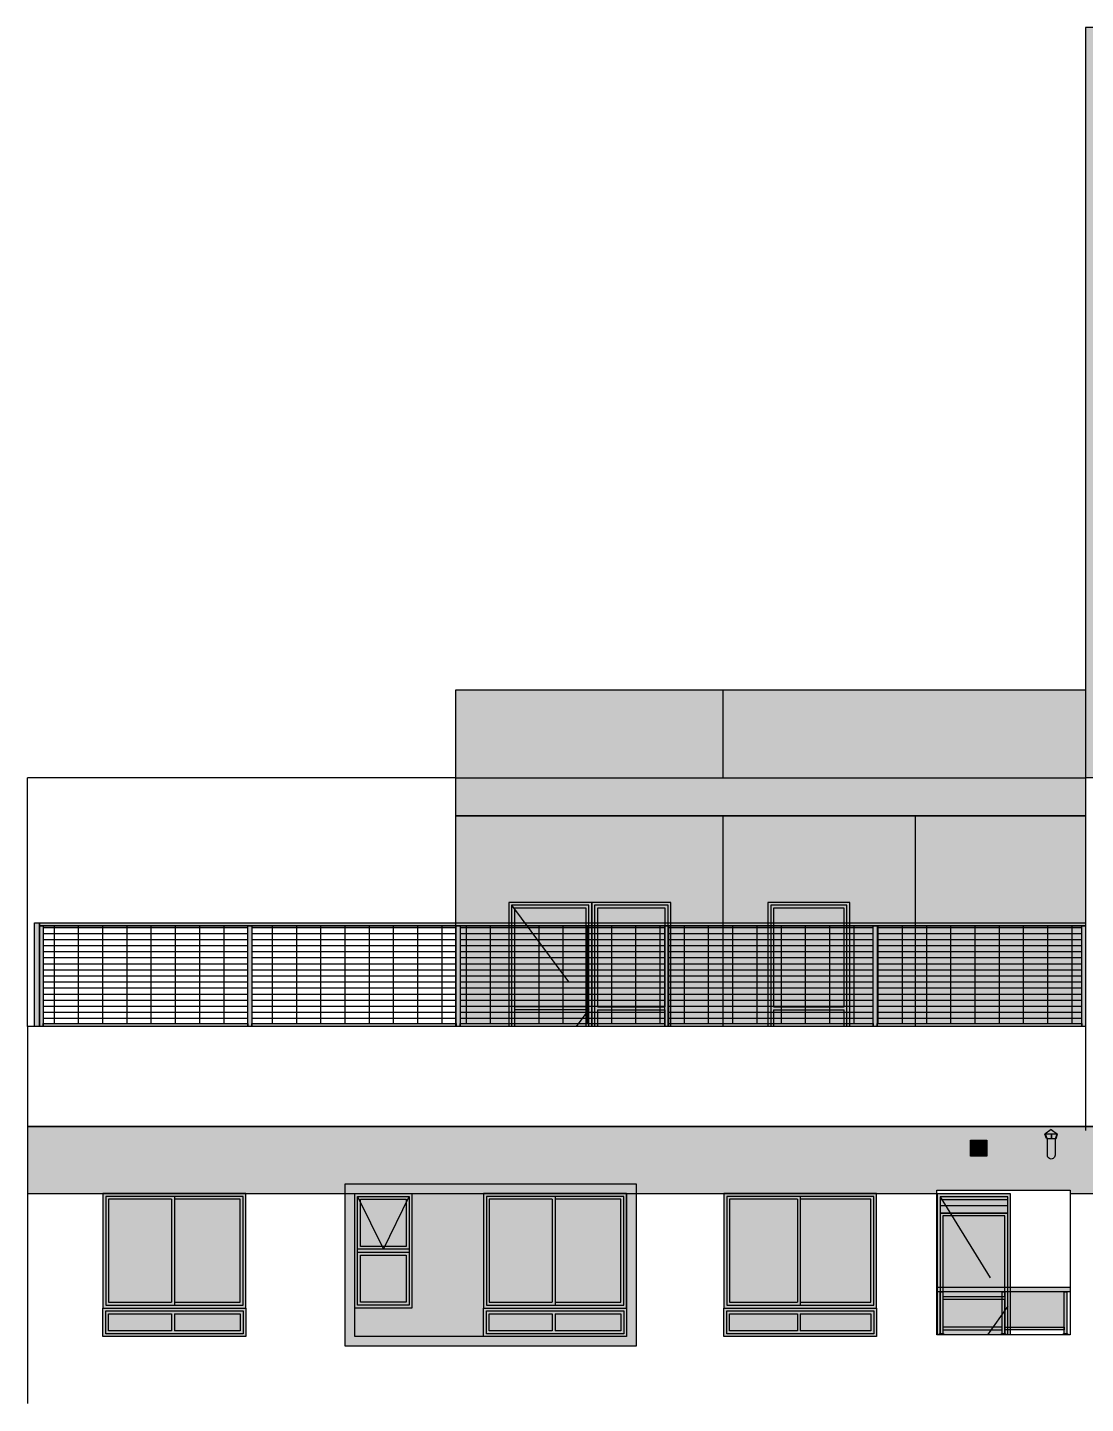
# Model space of a CAD drawing. Header units: metres. Extents: x -9138 to -7768, y 20 to 184.
# Drawn here: x -8789.66 to -8778.57, y 87.98 to 102.4 of the extents above; entities that cross this region are included whole.
import ezdxf
from ezdxf.xclip import XClip

# ---------------------------------------------------------------- set-up
doc = ezdxf.new("R2010")
doc.units = ezdxf.units.M
doc.header["$XCLIPFRAME"] = 0
doc.linetypes.add('CTE ELEV$0$DASHEDX2', pattern=[1.5, 1, -0.5])
for name, color, linetype in [('ARQ-DIM EMBASAM', 2, 'Continuous'), ('CTE ELEV$0$ARQ- FRISO', 7, 'Continuous'), ('CTE ELEV$0$ARQ-AUX', 7, 'Continuous'), ('CTE ELEV$0$ARQ-AUX1', 1, 'Continuous'), ('CTE ELEV$0$ARQ-AUX2', 2, 'Continuous'), ('CTE ELEV$0$ARQ-AUX3', 3, 'Continuous'), ('CTE ELEV$0$ARQ-CAX', 1, 'Continuous'), ('CTE ELEV$0$ARQ-PRJ', 7, 'CTE ELEV$0$DASHEDX2')]:
    doc.layers.add(name, color=color, linetype=linetype)
for name, color, linetype, true_color in [('CTE ELEV$0$COR CINZA FECHADO', 7, 'Continuous', 0x56534e), ('CTE ELEV$0$COR PLATINA', 7, 'Continuous', 0xa1a6a3), ('CTE ELEV$0$COR-CAIX', 7, 'Continuous', 0x45494e)]:
    doc.layers.add(name, color=color, linetype=linetype, true_color=true_color)

# ---------------------------------------------------------------- blocks, each defined once
blk = doc.blocks.new('CTE ELEV$0$V J 150x120')
at = {"layer": 'CTE ELEV$0$COR-CAIX'}
h = blk.add_hatch(color=256, dxfattribs=at)
h.dxf.hatch_style = 1
h.paths.add_polyline_path([(1.499999999999773, 1.19999999496485), (0, 1.19999999496485), (0, 0), (1.499999999999773, 0)])
h = blk.add_hatch(color=254, dxfattribs=at)
h.dxf.hatch_style = 1
h.paths.add_polyline_path([(0.7200000000000273, 1.139999994964848), (0.05999999999994543, 1.139999994964848), (0.05999999999994543, 0.06000000000000227), (0.7200000000000273, 0.06000000000000227)])
h.paths.add_polyline_path([(0.75, 0.06000000000000233), (1.439999999999827, 0.06000000000000222), (1.439999999999827, 1.139999994964848), (0.75, 1.139999994964848)])
for points in [[(1.499999999999773, 1.19999999496485), (0, 1.19999999496485), (0, 0), (1.499999999999773, 0)], [(1.470000000000027, 1.169999994964849), (0.02999999999974534, 1.169999994964849), (0.02999999999974534, 0.03000000000000114), (1.470000000000027, 0.03000000000000114)]]:
    blk.add_lwpolyline(points, close=True)
for points in [[(0.75, 1.169999994964849), (0.75, 0.03000000000000114)], [(0.7200000000000273, 1.139999994964848), (0.05999999999994543, 1.139999994964848), (0.05999999999994543, 0.06000000000000227), (0.7200000000000273, 0.06000000000000227)], [(0.7200000000000273, 1.139999994964848), (0.7200000000000273, 0.06000000000000227)], [(0.75, 0.06000000000000227), (1.439999999999827, 0.06000000000000227), (1.439999999999827, 1.139999994964848), (0.75, 1.139999994964848)]]:
    blk.add_lwpolyline(points)
blk = doc.blocks.new('CTE ELEV$0$V J 80x60')
at = {"layer": 'CTE ELEV$0$COR-CAIX'}
h = blk.add_hatch(color=256, dxfattribs=at)
h.dxf.hatch_style = 1
h.paths.add_polyline_path([(-1.165975760386573e-09, 1.199999998369988), (0.5999999927168993, 1.199999998369988), (0.5999999927168993, -1.629812729220248e-09), (-1.165975760386573e-09, -1.629812729220248e-09)])
h = blk.add_hatch(color=254, dxfattribs=at)
h.dxf.hatch_style = 1
h.paths.add_polyline_path([(0.5399999927169539, 0.5549999983698871), (0.05999999883419704, 0.5549999983698871), (0.05999999883419704, 0.0599999983701611), (0.5399999927169539, 0.0599999983701611)])
h.paths.add_polyline_path([(0.05999999883419704, 1.108333331004395), (0.05999999883419704, 0.644999998370317), (0.2854054013463041, 0.6449999983703169)], flags=17)
h.paths.add_polyline_path([(0.5399999927169539, 1.108333331004811), (0.5399999927169539, 1.139999998369986), (0.05999999883419704, 1.139999998369986), (0.05999999883419704, 1.108333331004395), (0.2854054013463041, 0.644999998370317), (0.3145945902048345, 0.6449999983703169)])
h.paths.add_polyline_path([(0.5399999927169539, 1.108333331004811), (0.3145945902048345, 0.644999998370317), (0.5399999927169539, 0.6449999983703169)], flags=17)
at = {"layer": 'CTE ELEV$0$ARQ-CAX', "flags": 128}
for points in [[(-1.165975760386573e-09, 1.199999998369988), (0.5999999927168993, 1.199999998369988), (0.5999999927168993, -1.629812729220248e-09), (-1.165975760386573e-09, -1.629812729220248e-09)], [(0.02999999883422433, 1.169999998369959), (0.5699999927169266, 1.169999998369959), (0.5699999927169266, 0.6149999983703441), (0.02999999883422433, 0.6149999983703441)], [(0.02999999883399695, 1.169999998369959), (0.5699999927169266, 1.169999998369959), (0.5699999927169266, 0.02999999837018841), (0.02999999883399695, 0.02999999837018841)], [(0.05999999883419704, 1.139999998369986), (0.5399999927169539, 1.139999998369986), (0.5399999927169539, 0.6449999983703169), (0.05999999883419704, 0.6449999983703169)], [(0.02999999883422433, 0.5849999983698598), (0.5699999927169266, 0.5849999983698598), (0.5699999927169266, 0.02999999837018841), (0.02999999883422433, 0.02999999837018841)], [(0.05999999883419704, 0.5549999983698871), (0.5399999927169539, 0.5549999983698871), (0.5399999927169539, 0.05999999837016112), (0.05999999883419704, 0.05999999837016112)]]:
    blk.add_lwpolyline(points, close=True, dxfattribs=at)
at = {"layer": 'CTE ELEV$0$ARQ-PRJ'}
blk.add_lwpolyline([(0.02999999883399695, 1.169999998369959), (0.2999999957755755, 0.6149999983703441), (0.5699999927169266, 1.169999998369959)], dxfattribs=at)
blk = doc.blocks.new('CTE ELEV$0$V P 80x220')
at = {"layer": 'CTE ELEV$0$ARQ-CAX'}
h = blk.add_hatch(dxfattribs=at)
h.set_pattern_fill('LINE', scale=0.02)
h.set_pattern_definition([(0, (0.7400407849635293, 2.169163100299187), (0, 0.0635), [])])
h.paths.add_polyline_path([(0.7400407911631108, 2.144949789303585), (0.02999849440722019, 2.144949107169002), (0.02999848566307151, 1.999949036142695), (0.7400407824189621, 1.999949860329835)])
h.paths.add_polyline_path([(0.7100407453911117, 0.1999555789822711), (0.05999299462339636, 0.1999482358424149), (0.05999307376919205, 0.02994369828709864), (0.7100408245369074, 0.02995089937439843)])
at = {"layer": 'CTE ELEV$0$COR-CAIX'}
h = blk.add_hatch(color=256, dxfattribs=at)
h.dxf.hatch_style = 1
h.paths.add_polyline_path([(0.769999870483506, -5.273226992130731e-05), (0.7699998704832787, 2.17494789076183), (0, 2.174949215283748), (0, 0)])
h = blk.add_hatch(color=254, dxfattribs=at)
h.dxf.hatch_style = 1
h.paths.add_polyline_path([(0.710040784963784, 1.944950380256748), (0.154021862521787, 1.944951513194523), (0.6780285646396669, 1.099947808699445), (0.7100407849640114, 1.099947735842511)])
h.paths.add_polyline_path([(0.154021862521787, 1.944951513194523), (0.05999697641482271, 1.944951704778552), (0.05999697641482277, 1.099949215283749), (0.6780285646396669, 1.099947808699445)])
h.paths.add_polyline_path([(0.7100407849640114, 0.9576991504390304), (0.7100407849640114, 1.048325482775265), (0.6966322975776743, 1.069947766359305), (0.05993953487359249, 1.069949215403971), (0.05998606635262183, 0.2299508745778374), (0.1932827310059605, 0.229950911856728)])
h.paths.add_polyline_path([(0.7100407849640114, 0.9576991504390303), (0.1932827310059605, 0.229950911856728), (0.7100407849640114, 0.2299510563777274)], flags=17)
at = {"layer": 'CTE ELEV$0$ARQ-CAX'}
for points in [[(0.769999870483506, -5.273226992130731e-05), (0.7699998704832787, 2.17494789076183), (0, 2.174949215283748), (0, 0)], [(0.7400407849635293, 2.144949539136251), (0.02999848820763873, 2.144949357336332), (0.02999848820763873, 1.97494935733632), (0.7400407849635293, 1.97494953913621)]]:
    blk.add_lwpolyline(points, close=True, dxfattribs=at)
for points in [[(0.7400407849642114, -5.273226992130731e-05), (0.7400407849637567, 1.974948785975349), (0.02999848820763873, 1.97495011049721), (0.02999848820763873, -1.51183053276327e-06)], [(0.7100407849640114, 1.09994789088231), (0.710040784963784, 1.944950380256748), (0.05999697641482271, 1.944951704778552), (0.05999697641482271, 1.099949215283749)], [(0.05993953487359249, 1.069949215403971), (0.05999880462081819, -3.650254399190089e-06)], [(0.7100407849640114, 1.069947735843021), (0.05993953487359249, 1.069949215403971)], [(0.05999697641482271, 1.099949215283749), (0.7100407849640114, 1.099947735842511)], [(0.7100407849640114, -4.910019444537284e-05), (0.7100407849640114, 1.06994789088211)], [(0.7100407849640114, 0.2299510563777272), (0.05998535251274006, 0.2299508745776375)], [(0.05998718681644277, 0.199951817210744), (0.7100407849640114, 0.1999519990106631)], [(0.059996972974659, 0.02995194118949485), (0.7100407849640114, 0.02994632509731332)], [(0, -5.078471625097336e-05), (0.769999870483506, -5.273226992130731e-05)]]:
    blk.add_lwpolyline(points, dxfattribs=at)
at = {"layer": 'CTE ELEV$0$ARQ-PRJ'}
blk.add_lwpolyline([(0.02999848820763873, 2.144949357336332), (0.7400407849639841, 0.9999480268527137), (0.02996351943511399, -5.086099804429978e-05)], dxfattribs=at)
blk = doc.blocks.new('CTE ELEV$0$V BAND INF 150x40')
at = {"layer": 'CTE ELEV$0$COR-CAIX'}
h = blk.add_hatch(color=256, dxfattribs=at)
h.dxf.hatch_style = 1
h.paths.add_polyline_path([(0, 0), (1.499999999999773, 0), (1.499999999999773, -0.3000000000000004), (0, -0.3000000000000004)])
h = blk.add_hatch(color=254, dxfattribs=at)
h.dxf.hatch_style = 1
h.paths.add_polyline_path([(0.7200000000000273, -0.2399999999999999), (0.7200000000000273, -0.0600000000000005), (0.06000000000000227, -0.0600000000000005), (0.06000000000000227, -0.2399999999999999)])
h.paths.add_polyline_path([(0.75, -0.2399999999999999), (1.43999999999977, -0.2399999999999999), (1.43999999999977, -0.06000000000000051), (0.75, -0.06000000000000048)])
at = {"layer": 'CTE ELEV$0$ARQ-CAX'}
for points in [[(0, 0), (1.499999999999773, 0), (1.499999999999773, -0.3000000000000004), (0, -0.3000000000000004)], [(0.03000000000000114, -0.03000000000000025), (1.469999999999771, -0.03000000000000025), (1.469999999999771, -0.2700000000000001), (0.03000000000000114, -0.2700000000000001)]]:
    blk.add_lwpolyline(points, close=True, dxfattribs=at)
for points in [[(0.7200000000000273, -0.2399999999999999), (0.06000000000000227, -0.2399999999999999), (0.06000000000000227, -0.0600000000000005), (0.7200000000000273, -0.0600000000000005)], [(0.7200000000000273, -0.0600000000000005), (0.7200000000000273, -0.2399999999999999)], [(0.75, -0.0600000000000005), (1.43999999999977, -0.0600000000000005), (1.43999999999977, -0.2399999999999999), (0.75, -0.2399999999999999)], [(0.75, -0.0600000000000005), (0.75, -0.2399999999999999)]]:
    blk.add_lwpolyline(points, dxfattribs=at)
blk = doc.blocks.new('CTE ELEV$0$V J 160x120')
at = {"layer": 'CTE ELEV$0$COR-CAIX'}
h = blk.add_hatch(color=256, dxfattribs=at)
h.dxf.hatch_style = 1
h.paths.add_polyline_path([(1.599999999999774, 1.199999994964849), (0, 1.199999994964849), (0, 0), (1.599999999999774, 0)])
h = blk.add_hatch(color=254, dxfattribs=at)
h.dxf.hatch_style = 1
h.paths.add_polyline_path([(0.770000000000028, 1.139999994964847), (0.05999999999994543, 1.139999994964847), (0.05999999999994543, 0.06000000000000227), (0.770000000000028, 0.06000000000000227)])
h.paths.add_polyline_path([(1.539999999999829, 1.139999994964847), (0.8000000000000007, 1.139999994964847), (0.8000000000000007, 0.06000000000000227), (1.539999999999828, 0.06000000000000227)])
at = {"layer": 'CTE ELEV$0$ARQ-CAX'}
for points in [[(1.599999999999774, 1.199999994964849), (0, 1.199999994964849), (0, 0), (1.599999999999774, 0)], [(1.570000000000029, 1.169999994964848), (0.02999999999974534, 1.169999994964848), (0.02999999999974534, 0.03000000000000114), (1.570000000000029, 0.03000000000000114)]]:
    blk.add_lwpolyline(points, close=True, dxfattribs=at)
for points in [[(0.8000000000000007, 1.169999994964848), (0.8000000000000007, 0.03000000000000114)], [(0.770000000000028, 1.139999994964847), (0.05999999999994543, 1.139999994964847), (0.05999999999994543, 0.06000000000000227), (0.770000000000028, 0.06000000000000227)], [(0.770000000000028, 1.139999994964847), (0.770000000000028, 0.06000000000000227)], [(0.8000000000000007, 0.06000000000000227), (1.539999999999829, 0.06000000000000227), (1.539999999999829, 1.139999994964847), (0.8000000000000007, 1.139999994964847)]]:
    blk.add_lwpolyline(points, dxfattribs=at)
blk = doc.blocks.new('CTE ELEV$0$V BAND INF 160x40')
at = {"layer": 'CTE ELEV$0$COR-CAIX'}
h = blk.add_hatch(color=256, dxfattribs=at)
h.dxf.hatch_style = 1
h.paths.add_polyline_path([(0, 0), (1.599999999999774, 0), (1.599999999999774, -0.3000000000000004), (0, -0.3000000000000004)])
h = blk.add_hatch(color=254, dxfattribs=at)
h.dxf.hatch_style = 1
h.paths.add_polyline_path([(0.770000000000028, -0.2399999999999999), (0.770000000000028, -0.06000000000000048), (0.06000000000000233, -0.0600000000000005), (0.06000000000000233, -0.2399999999999999)])
h.paths.add_polyline_path([(1.539999999999772, -0.2399999999999999), (1.539999999999772, -0.06000000000000048), (0.8000000000000007, -0.06000000000000051), (0.8000000000000007, -0.2399999999999999)])
at = {"layer": 'CTE ELEV$0$ARQ-CAX'}
for points in [[(0, 0), (1.599999999999774, 0), (1.599999999999774, -0.3000000000000004), (0, -0.3000000000000004)], [(0.03000000000000114, -0.03000000000000025), (1.569999999999773, -0.03000000000000025), (1.569999999999773, -0.2700000000000001), (0.03000000000000114, -0.2700000000000001)]]:
    blk.add_lwpolyline(points, close=True, dxfattribs=at)
for points in [[(0.770000000000028, -0.2399999999999999), (0.06000000000000227, -0.2399999999999999), (0.06000000000000227, -0.0600000000000005), (0.770000000000028, -0.0600000000000005)], [(0.770000000000028, -0.0600000000000005), (0.770000000000028, -0.2399999999999999)], [(0.8000000000000007, -0.0600000000000005), (1.539999999999772, -0.0600000000000005), (1.539999999999772, -0.2399999999999999), (0.8000000000000007, -0.2399999999999999)], [(0.8000000000000007, -0.0600000000000005), (0.8000000000000007, -0.2399999999999999)]]:
    blk.add_lwpolyline(points, dxfattribs=at)
blk = doc.blocks.new('CTE ELEV$0$v grd 156')
at = {"layer": 'CTE ELEV$0$COR-CAIX'}
h = blk.add_hatch(color=256, dxfattribs=at)
h.dxf.hatch_style = 1
h.paths.add_polyline_path([(-0.7150096908767286, 0.07998857673908688), (-1.335019388859774, 0.07998857673908698), (-1.335019388859774, 0.04998857673908762), (-0.7150096908767286, 0.04998857673908752)])
h.paths.add_polyline_path([(-0.7250096944328902, 0.009988604988179703), (-0.6750096944328902, 0.009988604988179703), (-0.6750096944328902, -1.139501182029733e-05), (-0.7250096944328902, -1.139501182029733e-05)])
h.paths.add_polyline_path([(-0.7150096908767286, 0.4499885914519401), (-0.6850096979890526, 0.4499885914519401), (-0.6850096979890526, 0.009988604988179703), (-0.7150096908767286, 0.009988604988179703)])
h.paths.add_polyline_path([(-1.375019392427948, 0.009988591451938186), (-1.325019392427948, 0.009988591451938186), (-1.325019392427948, -1.140854806181389e-05), (-1.375019392427948, -1.140854806181389e-05)])
h.paths.add_polyline_path([(-0.07500000356216943, 0.009988591451938303), (-0.02500000356216944, 0.009988591451938303), (-0.02500000356216944, -1.140854806169767e-05), (-0.07500000356216943, -1.140854806169767e-05)])
h.paths.add_polyline_path([(-0.6850096979890526, 0.07998857673908688), (-0.06500000000600742, 0.07998857673908698), (-0.06500000000600742, 0.04998857673908762), (-0.6850096979890526, 0.04998857673908752)])
h.paths.add_polyline_path([(-0.06500000000600745, 0.4499885914519402), (-0.03500000711833148, 0.4499885914519402), (-0.03500000711833146, 0.009988591451938303), (-0.06500000000600742, 0.009988591451938303)])
h.paths.add_polyline_path([(-1.365019388871786, 0.4499885779156986), (-1.33501939598411, 0.4499885779156986), (-1.33501939598411, 0.009988591451938186), (-1.365019388871786, 0.009988591451938186)])
h.paths.add_polyline_path([(-3.562169448301233e-09, 0.4999883255582065), (3.562169004212024e-09, 0.4499885914519402), (-1.40001939242795, 0.4499885914519401), (-1.400019399552288, 0.4999885914519384)])
at = {"layer": 'CTE ELEV$0$COR-CAIX', "transparency": 33554610}
h = blk.add_hatch(color=254, dxfattribs=at)
h.dxf.hatch_style = 1
h.paths.add_polyline_path([(-0.7150096908767286, 0.07998857673908685), (-0.7150096908767285, 0.4499885914519401), (-1.33501939598411, 0.4499885914519401), (-1.33501939598411, 0.07998857673908696)])
h.paths.add_polyline_path([(-0.6850096979890526, 0.07998857673908685), (-0.06500000000600714, 0.07998857673908699), (-0.06500000000600759, 0.4499885914519401), (-0.6850096979890526, 0.4499885914519401)])
at = {"ltscale": 0.05}
blk.add_lwpolyline([(-3.562169448301233e-09, 0.4999883255582065), (3.562169004212024e-09, 0.4499885914519402), (-1.40001939242795, 0.4499885914519401), (-1.400019399552288, 0.4999885914519384)], close=True, dxfattribs=at)
for points in [[(-1.365019388871786, 0.4499885779156986), (-1.33501939598411, 0.4499885779156986), (-1.33501939598411, 0.009988591451938186), (-1.365019388871786, 0.009988591451938186)], [(-0.7150096908767286, 0.4499885914519401), (-0.6850096979890526, 0.4499885914519401), (-0.6850096979890526, 0.009988604988179703), (-0.7150096908767286, 0.009988604988179703)], [(-0.06500000000600745, 0.4499885914519402), (-0.03500000711833148, 0.4499885914519402), (-0.03500000711833146, 0.009988591451938303), (-0.06500000000600742, 0.009988591451938303)], [(-1.375019392427948, 0.009988591451938186), (-1.325019392427948, 0.009988591451938186), (-1.325019392427948, -1.140854806181389e-05), (-1.375019392427948, -1.140854806181389e-05)], [(-0.7150096908767286, 0.07998857673908688), (-1.335019388859774, 0.07998857673908698), (-1.335019388859774, 0.04998857673908762), (-0.7150096908767286, 0.04998857673908752)], [(-0.7250096944328902, 0.009988604988179703), (-0.6750096944328902, 0.009988604988179703), (-0.6750096944328902, -1.139501182029733e-05), (-0.7250096944328902, -1.139501182029733e-05)], [(-0.6850096979890526, 0.07998857673908688), (-0.06500000000600742, 0.07998857673908698), (-0.06500000000600742, 0.04998857673908762), (-0.6850096979890526, 0.04998857673908752)], [(-0.07500000356216943, 0.009988591451938303), (-0.02500000356216944, 0.009988591451938303), (-0.02500000356216944, -1.140854806169767e-05), (-0.07500000356216943, -1.140854806169767e-05)]]:
    blk.add_lwpolyline(points, close=True)
blk = doc.blocks.new('CTE ELEV$0$V FR CHAPEU CHINES')
at = {"layer": 'CTE ELEV$0$ARQ-AUX'}
h = blk.add_hatch(color=8, dxfattribs=at)
h.dxf.hatch_style = 1
h.paths.add_polyline_path([(-0.009999999999990902, 0.2615019417494653), (-0.07699999999999818, 0.2115019417495107), (0.05700000000001637, 0.2115019417495107)])
h.paths.add_polyline_path([(0.03000000000001136, 0.1674075048937669), (-0.05000000000001138, 0.1674075048937669), (-0.05000000000001138, -0.01000000050763281, 1), (0.03000000000001136, -0.009999999697330952)])
h.paths.add_polyline_path([(-0.007499999999993179, 0.2115019417495107), (-0.01249999999998863, 0.2115019417495107), (-0.01249999999998863, 0.1674075048937669), (-0.007499999999993179, 0.1674075048937669)])
h.paths.add_polyline_path([(-0.07164127316178792, 0.2115019417495107), (-0.07699999999999818, 0.2115019417495107), (-0.0600000000000023, 0.1674075048937669), (-0.05464127316179203, 0.1674075048937669)])
h.paths.add_polyline_path([(0.05700000000001637, 0.2115019417495107), (0.05164127316180611, 0.2115019417495107), (0.03464127316181022, 0.1674075048937669), (0.04000000000002048, 0.1674075048937669)])
at = {"layer": 'CTE ELEV$0$ARQ-CAX'}
for p, q in [((0.04000000000002048, 0.1674075048937669), (-0.06000000000000229, 0.1674075048937669)), ((-0.05000000000001138, 0.1674075048937669), (-0.05000000000001137, -0.0100000016205469)), ((0.03000000000001137, -0.0100000016205469), (0.03000000000001136, 0.1674075048937669))]:
    blk.add_line(p, q, dxfattribs=at)
for points in [[(-0.009999999999990905, 0.2615019417494653), (-0.07699999999999818, 0.2115019417495107)], [(-0.06000000000000227, 0.1674075048937669), (-0.07699999999999818, 0.2115019417495107)], [(-0.05464127316179201, 0.1674075048937669), (-0.07164127316178792, 0.2115019417495107)], [(-0.009999999999990905, 0.2615019417494653), (0.05700000000001637, 0.2115019417495107)], [(0.0346412731618102, 0.1674075048937669), (0.05164127316180611, 0.2115019417495107)], [(0.04000000000002046, 0.1674075048937669), (0.05700000000001637, 0.2115019417495107)]]:
    blk.add_lwpolyline(points, dxfattribs=at)
at = {"layer": 'CTE ELEV$0$ARQ-CAX', "elevation": -0.0066782737750034}
for points in [[(-0.07699999999999818, 0.2115019417495107), (0.05700000000001637, 0.2115019417495107)], [(-0.01249999999998863, 0.2115019417495107), (-0.01249999999998863, 0.1674075048937669)], [(-0.007499999999993179, 0.2115019417495107), (-0.007499999999993179, 0.1674075048937669)]]:
    blk.add_lwpolyline(points, dxfattribs=at)
at = {"layer": 'CTE ELEV$0$ARQ-CAX'}
blk.add_arc((-0.009999999999999998, -0.01000000050763281), 0.04000000000001138, 179.999998405868, 2.321343878276061e-06, dxfattribs=at)
blk = doc.blocks.new('CTE ELEV$0$vp vento kit')
at = {"layer": 'CTE ELEV$0$ARQ-CAX', "transparency": 33554687}
h = blk.add_hatch(dxfattribs=at)
h.set_pattern_fill('LINE', scale=0.01)
h.set_pattern_definition([(0, (8794.04868885521, -68.7271093550549), (0, 0.03175), [])])
h.paths.add_polyline_path([(-0.1599999999998545, 0.1599999999999966), (-0.01000000000021828, 0.1599999999999966), (-0.01000000000021828, 0.01000000000000512), (-0.1599999999998545, 0.01000000000000512)])
at = {"layer": 'CTE ELEV$0$COR-CAIX', "transparency": 33554687}
h = blk.add_hatch(color=256, dxfattribs=at)
h.dxf.hatch_style = 1
h.paths.add_polyline_path([(-0.1700000000000728, 0.1700000000000017), (0, 0.1700000000000017), (0, 0), (-0.1700000000000728, 0)])
at = {"layer": 'CTE ELEV$0$ARQ-CAX'}
for points in [[(-0.1700000000000728, 0.1700000000000017), (0, 0.1700000000000017), (0, 0), (-0.1700000000000728, 0)], [(-0.1599999999998545, 0.1599999999999966), (-0.01000000000021828, 0.1599999999999966), (-0.01000000000021828, 0.01000000000000512), (-0.1599999999998545, 0.01000000000000512)]]:
    blk.add_lwpolyline(points, close=True, dxfattribs=at)
blk = doc.blocks.new('CTE ELEV$0$elev 1 dupl inf')
at = {"layer": 'CTE ELEV$0$COR CINZA FECHADO', "transparency": 33554687}
h = blk.add_hatch(color=256, dxfattribs=at)
h.dxf.hatch_style = 1
h.paths.add_polyline_path([(21.23000812437749, 2.899998630981415), (0, 2.899998629075867), (0, 2.200050790456388), (9.529980304541823, 2.200050791409168), (9.529980304541823, 2.23499844869815), (10.93002549004814, 2.23499844869815), (10.93002549004814, 2.200050791409168), (11.79996641623075, 2.200050791409168), (11.79996641623075, 2.23499844869815), (12.84996601144849, 2.23499844869815), (12.84996601144849, 2.200050791885545), (21.23000812437749, 2.200050792361935)])
h = blk.add_hatch(color=256, dxfattribs=at)
h.dxf.hatch_style = 1
h.paths.add_polyline_path([(3.32995522539386, 2.300050791409163), (6.37995521927769, 2.300050791409163), (6.37995521927769, 0.6000507964443074), (3.32995522539386, 0.6000507964443074)])
h.paths.add_polyline_path([(3.429955225394224, 2.200050791409168), (6.279955219277326, 2.200050791409168), (6.279955219277326, 0.7000507964443159), (3.429955225394224, 0.7000507964443159)], flags=16)
h = blk.add_hatch(color=256, dxfattribs=at)
h.dxf.hatch_style = 1
h.paths.add_polyline_path([(4.779955219277326, 2.200050791409168), (4.029955219277326, 2.200050791409168), (4.029955219277326, 1.000050791409365), (3.429955225394224, 1.000050791409365), (3.429955225394224, 0.7000507964443159), (4.779955219277326, 0.7000507964443159), (4.779955219277326, 1.000050796444313)])
at = {"layer": 'CTE ELEV$0$ARQ- FRISO', "elevation": -8.510797045857506e-05}
blk.add_lwpolyline([(0, 2.899998630981415), (58.14994658083924, 2.899998630981415)], dxfattribs=at)
at = {"layer": 'CTE ELEV$0$ARQ-AUX2'}
blk.add_line((0, 2.899998630981415, -8.510797045857506e-05), (0, 0), dxfattribs=at)
blk.add_line((0, 2.899998630981415, -8.510797045857506e-05), (0, 0), dxfattribs=at)
at = {"layer": 'CTE ELEV$0$ARQ-AUX2', "elevation": -0.0001301024472342152}
blk.add_lwpolyline([(9.529980304541823, 2.23499844869815), (10.93002549004814, 2.23499844869815), (10.93002549004814, 0.7199984486981634), (9.529980304541823, 0.7199984486981634)], close=True, dxfattribs=at)
at = {"layer": 'CTE ELEV$0$COR CINZA FECHADO'}
for points, elevation in [([(21.23000812437749, 2.899998630981415), (0, 2.899998629075867), (0, 2.200050790456388), (9.529980304541823, 2.200050791409168), (9.529980304541823, 2.23499844869815), (10.93002549004814, 2.23499844869815), (10.93002549004814, 2.200050791409168), (11.79996641623075, 2.200050791409168), (11.79996641623075, 2.23499844869815), (12.84996601144849, 2.23499844869815), (12.84996601144849, 2.200050791885545), (21.23000812437749, 2.200050792361935)], -9.896849528761778e-06), ([(3.32995522539386, 2.300050791409163), (6.37995521927769, 2.300050791409163), (6.37995521927769, 0.6000507964443074), (3.32995522539386, 0.6000507964443074)], -0.0001261387719335342), ([(3.429955225394224, 2.200050791409168), (6.279955219277326, 2.200050791409168), (6.279955219277326, 0.7000507964443159), (3.429955225394224, 0.7000507964443159)], -0.0001261387719335342)]:
    blk.add_lwpolyline(points, close=True, dxfattribs=dict(at, elevation=elevation))
at = {"layer": 'CTE ELEV$0$ARQ-AUX'}
ref = blk.add_blockref('CTE ELEV$0$V P 80x220', (9.534971030807355, 0.02038568113387385, -0.000134420803558118), dxfattribs=at)
XClip(ref).set_block_clipping_path([(-0.014390840349388867, 0.6996127675642896), (0.9455433951385199, 2.2015560835485495)])
at = {"layer": 'CTE ELEV$0$ARQ-AUX1', "xscale": -1}
blk.add_blockref('CTE ELEV$0$V FR CHAPEU CHINES', (10.72124155611891, 2.609998449205776, -0.0001301024472342152), dxfattribs=at)
at = {"layer": 'CTE ELEV$0$ARQ-AUX2'}
blk.add_blockref('CTE ELEV$0$v grd 156', (10.93002549004814, 0.7200201411299503, -0.0001301024472342152), dxfattribs=at)
at = {"layer": 'CTE ELEV$0$ARQ-CAX'}
for name, p in [('CTE ELEV$0$vp vento kit', (10.05498030454146, 2.58999844869814, -0.0001301024472342152)), ('CTE ELEV$0$V J 150x120', (0.7899224172906543, 1.000050796444313, -0.0001261387719335342)), ('CTE ELEV$0$V J 80x60', (3.429955226560196, 1.000050793039179, -0.0001261387719335342)), ('CTE ELEV$0$V J 150x120', (4.779955219277326, 1.000050796444313, -0.000134420803557718)), ('CTE ELEV$0$V J 160x120', (7.299954668709688, 1.000050796444313, -0.000134420803558118)), ('CTE ELEV$0$V BAND INF 150x40', (0.7899224172906543, 1.000050796444313, -0.0001261387719335342)), ('CTE ELEV$0$V BAND INF 150x40', (4.779955219277326, 1.000050796444313, -0.000134420803557718)), ('CTE ELEV$0$V BAND INF 160x40', (7.299954668709688, 1.000050796444313, -0.000134420803558118))]:
    blk.add_blockref(name, p, dxfattribs=at)
blk = doc.blocks.new('CTE ELEV$0$v grd dupl sup 1')
at = {"transparency": 33554687}
h = blk.add_hatch(dxfattribs=at)
h.set_pattern_fill('GRATE', scale=0.08)
h.set_pattern_definition([(0, (0.04000000001360668, 1.020011691985658), (0, 0.0635), []), (90, (0.04000000001360668, 1.020011691985658), (-0.254, 1.555301434917139e-17), [])])
h.paths.add_polyline_path([(0.04000000001360648, 1.07001168484636), (0.04000000001360693, 0.04500019094693719), (2.185006672363125, 0.04500019830335644), (2.185006672363125, 1.070011683310774)])
h.paths.add_polyline_path([(2.225006665251749, 1.070011683282139), (2.225006665251749, 0.0450001893827161), (4.370013337601268, 0.04500019673913569), (4.370013337601268, 1.070011681746553)])
h.paths.add_polyline_path([(4.410013330489893, 1.070011681717918), (4.410013330489893, 0.0450001878184948), (6.555020002839412, 0.04500019517491449), (6.555020002839411, 1.070011680182332)])
h.paths.add_polyline_path([(6.595019995728036, 1.070011680153697), (6.595019995728036, 0.04500018625427382), (8.740026668077553, 0.04500019361069341), (8.740026668077553, 1.070011678618111)])
h.paths.add_polyline_path([(8.780026660966177, 1.070011678589475), (8.780026660966179, 0.04500018469005285), (10.9250333333166, 0.04500019204647254), (10.92503333331661, 1.07001167705389)])
at = {"layer": 'CTE ELEV$0$COR-CAIX', "transparency": 33554687}
h = blk.add_hatch(color=256, dxfattribs=at)
h.dxf.hatch_style = 1
h.paths.add_polyline_path([(10.96503331908025, 1.100011426091939), (10.96503332620341, 1.070011691985658), (7.12498149368912e-09, 1.070011691985658), (0, 1.100011691985671)])
h.paths.add_polyline_path([(7.124982132067359e-09, 1.070011684860678), (0.04000000001360668, 1.070011684860678), (0.04000000001360668, 0.01500019094693594), (7.124982132067359e-09, 0.01500019094693594)])
h.paths.add_polyline_path([(8.780026660966175, 0.04500018469005296), (10.92503333331569, 0.04500019204647243), (10.92503333331569, 0.01500019204647129), (8.780026660966175, 0.01500018469005182)])
h.paths.add_polyline_path([(6.595019995728035, 0.04500018625427393), (8.740026668077553, 0.04500019361069341), (8.740026668077553, 0.01500019361069227), (6.595019995728035, 0.0150001862542728)])
h.paths.add_polyline_path([(4.410013330489893, 0.04500018781849491), (6.555020002839411, 0.04500019517491438), (6.555020002839411, 0.01500019517491324), (4.410013330489893, 0.01500018781849377)])
h.paths.add_polyline_path([(2.22500666525175, 0.0450001893827161), (4.370013337601268, 0.04500019673913558), (4.370013337601268, 0.01500019673913444), (2.22500666525175, 0.01500018938271497)])
h.paths.add_polyline_path([(0.04000000001360668, 0.04500019094693708), (2.185006672363125, 0.04500019830335655), (2.185006672363125, 0.01500019830335542), (0.04000000001360668, 0.01500019094693594)])
h.paths.add_polyline_path([(8.740026668077553, 1.070011678603793), (8.780026660966177, 1.070011678603793), (8.780026660966177, 0.01500018469003739), (8.740026668077553, 0.01500018469003739)])
h.paths.add_polyline_path([(6.555020002839411, 1.070011680168014), (6.595019995728036, 1.070011680168014), (6.595019995728036, 0.01500018625425836), (6.555020002839411, 0.01500018625425836)])
h.paths.add_polyline_path([(4.370013337601268, 1.070011681732235), (4.410013330489893, 1.070011681732235), (4.410013330489893, 0.01500018781847956), (4.370013337601268, 0.01500018781847956)])
h.paths.add_polyline_path([(2.185006672363125, 1.070011683296456), (2.225006665251749, 1.070011683296456), (2.225006665251749, 0.01500018938270054), (2.185006672363125, 0.01500018938270054)])
h.paths.add_polyline_path([(10.92503333331661, 1.070011677039572), (10.96503332620341, 1.070011677039572), (10.96503332620341, 0.0150001831258304), (10.92503333331661, 0.0150001831258304)])
at = {"ltscale": 0.05}
blk.add_lwpolyline([(10.96503331908025, 1.100011426091939), (10.96503332620341, 1.070011691985658), (7.12498149368912e-09, 1.070011691985658), (0, 1.100011691985671)], close=True, dxfattribs=at)
for points in [[(7.124982132067359e-09, 1.070011684860678), (0.04000000001360668, 1.070011684860678), (0.04000000001360668, 0.01500019094693594), (7.124982132067359e-09, 0.01500019094693594)], [(2.185006672363125, 1.070011683296456), (2.225006665251749, 1.070011683296456), (2.225006665251749, 0.01500018938270054), (2.185006672363125, 0.01500018938270054)], [(4.370013337601268, 1.070011681732235), (4.410013330489893, 1.070011681732235), (4.410013330489893, 0.01500018781847956), (4.370013337601268, 0.01500018781847956)], [(6.555020002839411, 1.070011680168014), (6.595019995728036, 1.070011680168014), (6.595019995728036, 0.01500018625425836), (6.555020002839411, 0.01500018625425836)], [(8.740026668077553, 1.070011678603793), (8.780026660966177, 1.070011678603793), (8.780026660966177, 0.01500018469003739), (8.740026668077553, 0.01500018469003739)], [(10.92503333331661, 1.070011677039572), (10.96503332620341, 1.070011677039572), (10.96503332620341, 0.0150001831258304), (10.92503333331661, 0.0150001831258304)], [(0.04000000001360668, 0.04500019094693708), (2.185006672363125, 0.04500019830335655), (2.185006672363125, 0.01500019830335542), (0.04000000001360668, 0.01500019094693594)], [(2.22500666525175, 0.0450001893827161), (4.370013337601268, 0.04500019673913558), (4.370013337601268, 0.01500019673913444), (2.22500666525175, 0.01500018938271497)], [(4.410013330489893, 0.04500018781849491), (6.555020002839411, 0.04500019517491438), (6.555020002839411, 0.01500019517491324), (4.410013330489893, 0.01500018781849377)], [(6.595019995728035, 0.04500018625427393), (8.740026668077553, 0.04500019361069341), (8.740026668077553, 0.01500019361069227), (6.595019995728035, 0.0150001862542728)], [(8.780026660966175, 0.04500018469005296), (10.92503333331569, 0.04500019204647243), (10.92503333331569, 0.01500019204647129), (8.780026660966175, 0.01500018469005182)]]:
    blk.add_lwpolyline(points, close=True)
blk.add_lwpolyline([(0.02000000356929441, 1.070011684860678), (10.94503332976001, 1.070011677039572)])
blk = doc.blocks.new('*U668')
at = {"layer": 'CTE ELEV$0$COR-CAIX', "transparency": 33554610}
h = blk.add_hatch(color=256, dxfattribs=at)
h.dxf.hatch_style = 1
h.paths.add_polyline_path([(0.8599999999999993, 0.03999999999970782), (0, 0.03999999999970782), (0, -2.155000000000189), (0.8599999999999993, -2.155000000000189)])
at = {"layer": 'CTE ELEV$0$COR-CAIX', "transparency": 33554687}
h = blk.add_hatch(color=254, dxfattribs=at)
h.dxf.hatch_style = 1
h.paths.add_polyline_path([(0.0600000000000023, -1.055000023596474), (0.7999999999999972, -1.055000023596474), (0.7999999999999972, -0.02000000000029445), (0.06000000000000227, -0.02000000000029445)])
h.paths.add_polyline_path([(0.06000000000000227, -2.095000000000191), (0.7999999999999969, -2.095000000000191), (0.7999999999999969, -1.08500002359645), (0.06000000000000227, -1.08500002359645)])
at = {"layer": 'CTE ELEV$0$ARQ-CAX'}
for points in [[(0.8599999999999993, 0.03999999999970782), (0, 0.03999999999970782), (0, -2.155000000000189), (0.8599999999999993, -2.155000000000189)], [(0.8299999999999982, 0.009999999999706688), (0.03000000000000114, 0.009999999999706688), (0.03000000000000114, -2.125000000000188), (0.8299999999999982, -2.125000000000188)]]:
    blk.add_lwpolyline(points, close=True, dxfattribs=at)
for points in [[(0.799999999999997, -1.055000023596474), (0.799999999999997, -0.02000000000029445), (0.06000000000000227, -0.02000000000029445), (0.06000000000000227, -1.055000023596474)], [(0.06000000000000227, -1.055000023596474), (0.799999999999997, -1.055000023596474)], [(0.06000000000000227, -1.08500002359645), (0.06000000000000227, -2.095000000000191), (0.799999999999997, -2.095000000000191), (0.799999999999997, -1.08500002359645)], [(0.06000000000000227, -1.08500002359645), (0.799999999999997, -1.08500002359645)]]:
    blk.add_lwpolyline(points, dxfattribs=at)
blk = doc.blocks.new('*U669')
at = {"layer": 'CTE ELEV$0$COR-CAIX', "transparency": 33554610}
h = blk.add_hatch(color=256, dxfattribs=at)
h.dxf.hatch_style = 1
h.paths.add_polyline_path([(0.8299999999999983, 0.03999999999970782), (0, 0.03999999999970782), (0, -2.155000000000189), (0.8299999999999983, -2.155000000000189)])
at = {"layer": 'CTE ELEV$0$COR-CAIX', "transparency": 33554687}
h = blk.add_hatch(color=254, dxfattribs=at)
h.dxf.hatch_style = 1
h.paths.add_polyline_path([(0.0600000000000023, -1.055000023596474), (0.769999999999996, -1.055000023596474), (0.769999999999996, -0.02000000000029445), (0.06000000000000227, -0.02000000000029445)])
h.paths.add_polyline_path([(0.06000000000000227, -2.095000000000191), (0.769999999999996, -2.095000000000191), (0.769999999999996, -1.08500002359645), (0.06000000000000225, -1.08500002359645)])
at = {"layer": 'CTE ELEV$0$ARQ-CAX'}
for points in [[(0.8299999999999983, 0.03999999999970782), (0, 0.03999999999970782), (0, -2.155000000000189), (0.8299999999999983, -2.155000000000189)], [(0.7999999999999972, 0.009999999999706688), (0.03000000000000114, 0.009999999999706688), (0.03000000000000114, -2.125000000000188), (0.7999999999999972, -2.125000000000188)]]:
    blk.add_lwpolyline(points, close=True, dxfattribs=at)
for points in [[(0.769999999999996, -1.055000023596474), (0.769999999999996, -0.02000000000029445), (0.06000000000000227, -0.02000000000029445), (0.06000000000000227, -1.055000023596474)], [(0.06000000000000227, -1.055000023596474), (0.769999999999996, -1.055000023596474)], [(0.06000000000000227, -1.08500002359645), (0.06000000000000227, -2.095000000000191), (0.769999999999996, -2.095000000000191), (0.769999999999996, -1.08500002359645)], [(0.06000000000000227, -1.08500002359645), (0.769999999999996, -1.08500002359645)]]:
    blk.add_lwpolyline(points, dxfattribs=at)
blk = doc.blocks.new('*U498')
at = {"layer": 'CTE ELEV$0$COR-CAIX', "transparency": 33554610}
h = blk.add_hatch(color=256, dxfattribs=at)
h.dxf.hatch_style = 1
h.paths.add_polyline_path([(-0.8699999999935243, 2.195000000000118), (0, 2.19499999999999), (0, 0), (-0.8699999999935243, 1.27897692436818e-13)])
at = {"layer": 'CTE ELEV$0$ARQ-CAX'}
for p, q in [((-0.8099999999935789, 1.100000000000151), (-0.06000000000000227, 1.100000000000023)), ((-0.8099999999935789, 1.070000000000178), (-0.06000000000000227, 1.07000000000005))]:
    blk.add_line(p, q, dxfattribs=at)
for points in [[(-0.8699999999935243, 2.195000000000118), (0, 2.19499999999999), (0, 0), (-0.8699999999935243, 1.27897692436818e-13)], [(-0.8399999999935516, 2.165000000000145), (-0.02999999999997272, 2.165000000000017), (-0.02999999999997272, 0), (-0.8399999999935516, 1.27897692436818e-13)], [(-0.8099999999935789, 2.135000000000172), (-0.06000000000000227, 2.135000000000044), (-0.06000000000000227, 0.05999999999994543), (-0.8099999999935789, 0.06000000000007333)]]:
    blk.add_lwpolyline(points, close=True, dxfattribs=at)
at = {"layer": 'CTE ELEV$0$ARQ-PRJ'}
blk.add_lwpolyline([(-0.02999999999997272, 2.165000000000017), (-0.8399999999935516, 1.072500000000232), (-0.02999999999997272, 3.108624468950438e-15)], dxfattribs=at)
blk = doc.blocks.new('CTE ELEV$0$elev 1  dupl sup cob')
at = {"layer": 'CTE ELEV$0$COR PLATINA', "transparency": 33554687}
h = blk.add_hatch(color=256, dxfattribs=at)
h.dxf.hatch_style = 1
h.paths.add_polyline_path([(21.23000771959596, 11.55500009865841), (11.09002279488777, 11.55500009865841), (11.09000003273286, 3.695000097945197), (18.76993652309466, 3.69650631681337), (18.76993963418367, 1.090000082461184), (21.23000771959596, 1.090000082461184)])
h = blk.add_hatch(color=256, dxfattribs=at)
h.dxf.hatch_style = 1
h.paths.add_polyline_path([(11.09000269700544, 4.615000097945156), (7.289912253572766, 4.615000097945156), (7.289912253572766, 3.695000097945197), (11.09000003273286, 3.695000097945197)])
h.paths.add_polyline_path([(7.289912253572766, 4.615000097945156), (4.489912253571674, 4.615000097945156), (4.489912253571674, 3.695000097945197), (7.289912253572766, 3.695000097945197)])
h = blk.add_hatch(color=256, dxfattribs=at)
h.dxf.hatch_style = 1
h.paths.add_polyline_path([(4.489912253571674, 3.295000098658448), (11.09000003273286, 3.295000098658448), (11.09000003273286, 1.090011499176015), (4.489912253571674, 1.090011499176015)])
at = {"layer": 'CTE ELEV$0$COR-CAIX', "transparency": 33554687}
h = blk.add_hatch(color=256, dxfattribs=at)
h.dxf.hatch_style = 1
h.paths.add_polyline_path([(4.489912253571674, 3.695000097945197), (11.09000003273286, 3.695000097945197), (11.09000003273286, 3.295000098658448), (4.489912253571674, 3.295000098658448)])
h = blk.add_hatch(color=256, dxfattribs=at)
h.dxf.hatch_style = 1
h.paths.add_polyline_path([(0.07496671365333896, 2.17502300021475), (0.1249667136526114, 2.17502300021475), (0.1249667136526114, 1.09001206119072), (0.07496671365333896, 1.09001206119072)])
at = {"layer": 'CTE ELEV$0$ARQ-AUX'}
for points, elevation in [([(7.279965884265039, 4.615000097945156), (11.09000458516493, 4.615000097945156)], 4.318356323903199e-06), ([(0, 1.090011499176015), (0, 3.695000097945197)], 2.159178253138343e-05), ([(4.489912253571674, 3.695000097945197), (0, 3.695000097945197)], -1.689077924130006e-05), ([(9.304874278768693, 3.295000098658448), (9.304874278768693, 1.090011499176015)], -4.318356323902826e-06)]:
    blk.add_lwpolyline(points, dxfattribs=dict(at, elevation=elevation))
at = {"layer": 'CTE ELEV$0$ARQ-AUX1'}
for points, elevation in [([(15.44496440629882, 11.55500009865602), (11.09002279488777, 11.55500009865841), (11.09000003273286, 3.69500009865844)], 4.318356323902826e-06), ([(4.489912253571674, 1.090011499176015), (4.489912253571674, 4.615000097945156), (7.289912253572766, 4.615000097945156), (7.289912253572766, 3.695000097945197)], 4.318356323902826e-06), ([(7.289912253572766, 3.295000098658448), (7.289912253572766, 1.090011499176015)], 8.282031624183794e-06)]:
    blk.add_lwpolyline(points, dxfattribs=dict(at, elevation=elevation))
at = {"layer": 'CTE ELEV$0$ARQ-AUX2'}
for p, q in [((11.09000003273286, 1.090011499176015, 4.318356323903199e-06), (0, 1.090011499176015, 4.318356323903199e-06)), ((0, 1.090011499176015, 8.282031624183794e-06), (0, 0))]:
    blk.add_line(p, q, dxfattribs=at)
blk.add_lwpolyline([(0.07496671365333896, 2.17502300021475), (0.1249667136526114, 2.17502300021475), (0.1249667136526114, 1.09001206119072), (0.07496671365333896, 1.09001206119072)], close=True, dxfattribs=at)
at = {"layer": 'CTE ELEV$0$ARQ-AUX3'}
blk.add_line((11.09000003273286, 3.69500009865844, -6.99392880136662e-06), (11.09000003273286, 0), dxfattribs=at)
at = {"layer": 'CTE ELEV$0$ARQ-AUX3', "elevation": 1.421520676383664e-05}
blk.add_lwpolyline([(4.489912253571674, 3.695000097945197), (11.09000003273286, 3.695000097945197), (11.09000003273286, 3.295000098658448), (4.489912253571674, 3.295000098658448)], close=True, dxfattribs=at)
at = {"layer": 'CTE ELEV$0$ARQ-AUX3', "elevation": -6.99392880136662e-06}
blk.add_lwpolyline([(11.29001352286832, 3.69500009865844), (11.09000003273286, 3.69500009865844)], dxfattribs=at)
at = {"layer": 'CTE ELEV$0$COR PLATINA'}
for points, elevation in [([(21.23000771959596, 11.55500009865841), (11.09002279488777, 11.55500009865841), (11.09000003273286, 3.695000097945197), (18.76993652309466, 3.69650631681337), (18.76993963418367, 1.090000082461184), (21.23000771959596, 1.090000082461184)], 8.664678590363592e-06), ([(4.489912253571674, 3.295000098658448), (11.09000003273286, 3.295000098658448), (11.09000003273286, 1.090011499176015), (4.489912253571674, 1.090011499176015)], 1.421520676383664e-05)]:
    blk.add_lwpolyline(points, close=True, dxfattribs=dict(at, elevation=elevation))
ref = blk.add_blockref('*U498', (5.044874214077936, 0.1950000979354769, 8.636712647406029e-06), dxfattribs=dict(xscale=-1))
XClip(ref).set_block_clipping_path([(-1.6911267296600272, 0.8950114012405379), (0.08013028519417276, 2.3845584756251554)])
ref = blk.add_blockref('*U669', (5.91487421407146, 2.350000097935848, 8.636712647406029e-06))
XClip(ref).set_block_clipping_path([(-0.8699999999935244, -1.2599885987598327), (1.1091257798980223, 0.11712206442379625)])
ref = blk.add_blockref('*U668', (7.759982913463318, 2.350000097935762, 8.636712647406029e-06))
XClip(ref).set_block_clipping_path([(0, -1.2599885987597474), (0.8600000000005821, 0.24893480471207852)])
at = {"layer": 'CTE ELEV$0$ARQ-AUX2'}
blk.add_blockref('CTE ELEV$0$v grd dupl sup 1', (0.1249667136526114, 1.075011308229079, 4.318356323903334e-06), dxfattribs=at)
blk = doc.blocks.new('CTE ELEV')
for name, p in [('CTE ELEV$0$elev 1  dupl sup cob', (-8789.657790410403, 90.84000364993727, -4.931283309954331e-05)), ('CTE ELEV$0$elev 1 dupl inf', (-8789.657790815185, 87.98000529918427, 8.510797045857506e-05))]:
    blk.add_blockref(name, p)

msp = doc.modelspace()

# ---------------------------------------------------------------- block references
at = {"layer": 'ARQ-DIM EMBASAM'}
msp.add_blockref('CTE ELEV', (0, 0), dxfattribs=at)

doc.saveas('drawing.dxf')
